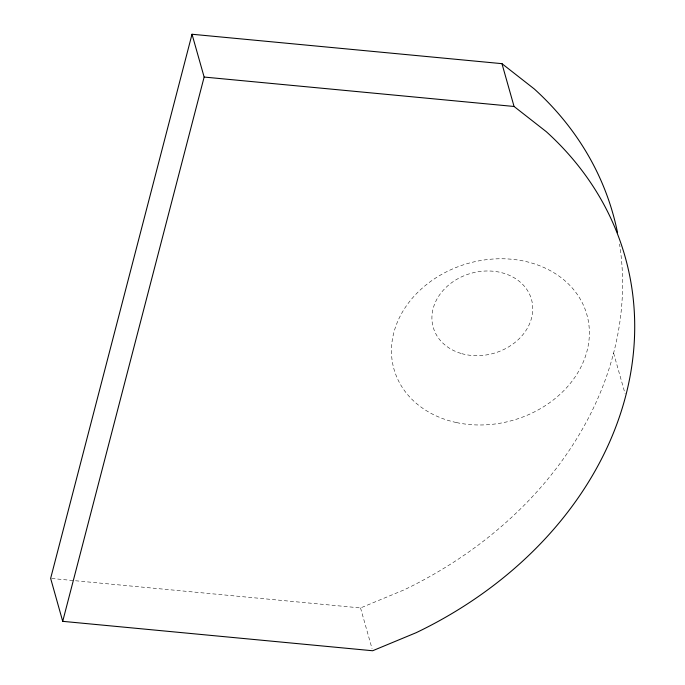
<?xml version="1.0" encoding="UTF-8"?>
<svg xmlns="http://www.w3.org/2000/svg" width="685" height="685" viewBox="0 0 685 685"><rect width="100%" height="100%" fill="white"/><g stroke="black" fill="none" stroke-linecap="round" stroke-linejoin="round"><path stroke-width="0.51" stroke-dasharray="3.42 2.57" d="M51.7 578.482L360.533 607.946L404.064 589.888A383.035 311.838 -15.8 0 0 619.548 244.048M613.597 353.117L625.131 393.884M360.533 607.946L372.066 648.712M461.75 353.64A51.075 41.58 -15.8 0 0 532.502 304.457A51.075 41.58 -15.8 0 0 452.768 281.903A51.075 41.58 -15.8 0 0 461.75 353.64M456.527 422.576A100.224 81.592 -15.8 0 0 587.884 318.731A100.224 81.592 -15.8 0 0 426.841 284.309A100.224 81.592 -15.8 0 0 456.527 422.576"/><path stroke-width="1.03" d="M192.023 34.25L50.639 578.38L62.712 621.338L372.64 650.75L416.172 632.692A383.035 311.838 -15.8 0 0 546.339 131.725L514.067 106.475L204.139 77.054L192.023 34.25L501.951 63.662L534.231 88.922A383.035 311.838 -15.8 0 1 617.528 232.694M62.712 621.338L204.139 77.054M501.951 63.662L514.067 106.475"/></g></svg>
